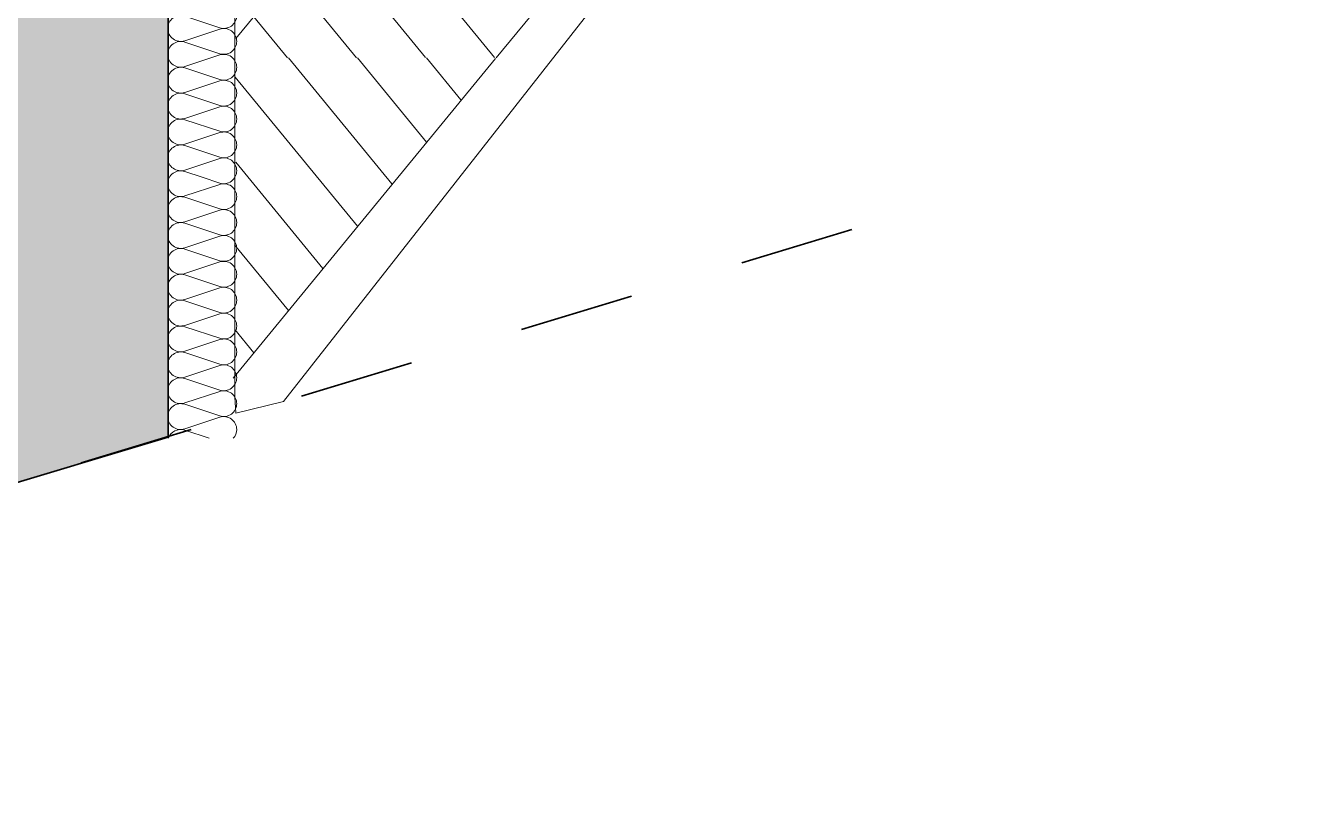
# Model space of a CAD drawing. Header units: metres. Extents: x 1838950 to 1842843, y 5171318 to 5174224.
# Drawn here: x 1841251.229 to 1841252.341, y 5171387.477 to 5171388.146 of the extents above; entities that cross this region are included whole.
import ezdxf

# ---------------------------------------------------------------- set-up
doc = ezdxf.new("R2010")
doc.units = ezdxf.units.M
doc.header["$LTSCALE"] = 0.0254
doc.linetypes.add('Style de ligne -6', pattern=[2.0832800000000002, 1.25, -0.41656, 0.1388600000000002, -0.27786])
doc.layers.add('00 CHAZAL Coupe A.5', color=7, linetype='Continuous', lineweight=18)

# ---------------------------------------------------------------- blocks, each defined once
blk = doc.blocks.new('Groupe-1874-1')
at = {"layer": '00 CHAZAL Coupe A.5', "color": 7, "linetype": 'Continuous', "lineweight": 13, "flags": 128}
for points in [[(1841251.363847239, 5171388.694486249, 0.414213562373095), (1841251.352597239, 5171388.683236249, 0.5116107977592798), (1841251.367394394, 5171388.672560098), (1841251.397800085, 5171388.682662399, -0.5116107583314491), (1841251.412597239, 5171388.671986249, -0.511610797759281), (1841251.397800085, 5171388.661310098), (1841251.367394394, 5171388.671412399, 0.5116107295043941), (1841251.352597239, 5171388.660736249, 0.5116107977592798), (1841251.367394394, 5171388.650060098), (1841251.397800085, 5171388.6601624, -0.5116107583314491), (1841251.412597239, 5171388.649486249, -0.511610797759281), (1841251.397800085, 5171388.638810097), (1841251.367394394, 5171388.648912399, 0.5116107295043941), (1841251.352597239, 5171388.638236249, 0.5116107977592798), (1841251.367394394, 5171388.627560098), (1841251.397800085, 5171388.6376624, -0.5116107583314491), (1841251.412597239, 5171388.626986249, -0.511610797759281), (1841251.397800085, 5171388.616310097), (1841251.367394394, 5171388.626412399, 0.5116107295043941), (1841251.352597239, 5171388.615736249, 0.5116107977592798), (1841251.367394394, 5171388.605060098), (1841251.397800085, 5171388.6151624, -0.5116107583314491), (1841251.412597239, 5171388.604486249, -0.511610797759281), (1841251.397800085, 5171388.593810097), (1841251.367394394, 5171388.603912399, 0.5116107295043941), (1841251.352597239, 5171388.593236249, 0.5116107977592798), (1841251.367394394, 5171388.582560098), (1841251.397800085, 5171388.5926624, -0.5116107583314491), (1841251.412597239, 5171388.581986249, -0.511610797759281), (1841251.397800085, 5171388.571310097), (1841251.367394394, 5171388.581412399, 0.5116107295043941), (1841251.352597239, 5171388.570736249, 0.5116107977592798), (1841251.367394394, 5171388.560060098), (1841251.397800085, 5171388.5701624, -0.5116107583314491), (1841251.412597239, 5171388.559486249, -0.511610797759281), (1841251.397800085, 5171388.548810097), (1841251.367394394, 5171388.558912399, 0.5116107295043941), (1841251.352597239, 5171388.548236249, 0.5116107977592798), (1841251.367394394, 5171388.537560098), (1841251.397800085, 5171388.5476624, -0.5116107583314491), (1841251.412597239, 5171388.536986249, -0.511610797759281), (1841251.397800085, 5171388.526310097), (1841251.367394394, 5171388.536412399, 0.5116107295043941), (1841251.352597239, 5171388.525736249, 0.5116107977592798), (1841251.367394394, 5171388.515060098), (1841251.397800085, 5171388.5251624, -0.5116107583314491), (1841251.412597239, 5171388.514486249, -0.511610797759281), (1841251.397800085, 5171388.503810097), (1841251.367394394, 5171388.513912399, 0.5116107295043941), (1841251.352597239, 5171388.503236249, 0.5116107977592798), (1841251.367394394, 5171388.492560098), (1841251.397800085, 5171388.502662399, -0.5116107583314491), (1841251.412597239, 5171388.491986249, -0.511610797759281), (1841251.397800085, 5171388.481310098), (1841251.367394394, 5171388.491412399, 0.5116107295043941), (1841251.352597239, 5171388.480736249, 0.5116107977592798), (1841251.367394394, 5171388.470060098), (1841251.397800085, 5171388.480162399, -0.5116107583314491), (1841251.412597239, 5171388.469486249)], [(1841251.412597239, 5171388.694486249, -0.511610797759281), (1841251.397800085, 5171388.683810098), (1841251.367394394, 5171388.693912399, 0.08036631842359228), (1841251.363847239, 5171388.694486249)], [(1841251.412597239, 5171388.469486249, -0.511610797759281), (1841251.397800085, 5171388.458810098), (1841251.367394394, 5171388.468912399, 0.5116107295043941), (1841251.352597239, 5171388.458236249, 0.5116107977592798), (1841251.367394394, 5171388.447560098), (1841251.397800085, 5171388.457662399, -0.5116107583314491), (1841251.412597239, 5171388.446986249, -0.511610797759281), (1841251.397800085, 5171388.436310098), (1841251.367394394, 5171388.446412399, 0.5116107295043941), (1841251.352597239, 5171388.435736249, 0.5116107977592798), (1841251.367394394, 5171388.425060098), (1841251.397800085, 5171388.435162399, -0.5116107583314491), (1841251.412597239, 5171388.424486249, -0.511610797759281), (1841251.397800085, 5171388.413810098), (1841251.367394394, 5171388.423912399, 0.5116107295043941), (1841251.352597239, 5171388.413236249, 0.5116107977592798), (1841251.367394394, 5171388.402560098), (1841251.397800085, 5171388.412662399, -0.5116107583314491), (1841251.412597239, 5171388.401986249, -0.511610797759281), (1841251.397800085, 5171388.391310098), (1841251.367394394, 5171388.401412399, 0.5116107295043941), (1841251.352597239, 5171388.390736249, 0.5116107977592798), (1841251.367394394, 5171388.380060098), (1841251.397800085, 5171388.390162399, -0.5116107583314491), (1841251.412597239, 5171388.379486249, -0.511610797759281), (1841251.397800085, 5171388.368810098), (1841251.367394394, 5171388.3789124, 0.5116107295043941), (1841251.352597239, 5171388.368236249, 0.5116107977592798), (1841251.367394394, 5171388.357560097), (1841251.397800085, 5171388.367662399, -0.5116107583314491), (1841251.412597239, 5171388.356986249, -0.511610797759281), (1841251.397800085, 5171388.346310098), (1841251.367394394, 5171388.3564124, 0.5116107295043941), (1841251.352597239, 5171388.345736249, 0.5116107977592798), (1841251.367394394, 5171388.335060097), (1841251.397800085, 5171388.345162399, -0.5116107583314491), (1841251.412597239, 5171388.334486249, -0.511610797759281), (1841251.397800085, 5171388.323810098), (1841251.367394394, 5171388.3339124, 0.5116107295043941), (1841251.352597239, 5171388.323236249, 0.5116107977592798), (1841251.367394394, 5171388.312560097), (1841251.397800085, 5171388.322662399, -0.5116107583314491), (1841251.412597239, 5171388.311986249, -0.511610797759281), (1841251.397800085, 5171388.301310098), (1841251.367394394, 5171388.3114124, 0.5116107295043941), (1841251.352597239, 5171388.300736249, 0.5116107977592798), (1841251.367394394, 5171388.290060097), (1841251.397800085, 5171388.300162399, -0.5116107583314491), (1841251.412597239, 5171388.289486249, -0.511610797759281), (1841251.397800085, 5171388.278810098), (1841251.367394394, 5171388.2889124, 0.5116107295043941), (1841251.352597239, 5171388.278236249, 0.5116107977592798), (1841251.367394394, 5171388.267560097), (1841251.397800085, 5171388.277662399, -0.5116107583314491), (1841251.412597239, 5171388.266986249, -0.511610797759281), (1841251.397800085, 5171388.256310098), (1841251.367394394, 5171388.2664124, 0.5116107295043941), (1841251.352597239, 5171388.255736249, 0.5116107977592798), (1841251.367394394, 5171388.245060097), (1841251.397800085, 5171388.255162399, -0.5116107583314491), (1841251.412597239, 5171388.244486249, -0.511610797759281), (1841251.397800085, 5171388.233810098), (1841251.382597239, 5171388.238861249)], [(1841251.382597239, 5171388.238861249), (1841251.367394394, 5171388.2439124, 0.5116107295043941), (1841251.352597239, 5171388.233236249, 0.5116107977592798), (1841251.367394394, 5171388.222560097), (1841251.397800085, 5171388.232662399, -0.5116107583314491), (1841251.412597239, 5171388.221986249, -0.511610797759281), (1841251.397800085, 5171388.211310098), (1841251.367394394, 5171388.221412399, 0.5116107295043941), (1841251.352597239, 5171388.210736249, 0.5116107977592798), (1841251.367394394, 5171388.200060098), (1841251.397800085, 5171388.210162399, -0.5116107583314491), (1841251.412597239, 5171388.199486249, -0.511610797759281), (1841251.397800085, 5171388.188810098), (1841251.367394394, 5171388.198912399, 0.5116107295043941), (1841251.352597239, 5171388.188236249, 0.5116107977592798), (1841251.367394394, 5171388.177560098), (1841251.397800085, 5171388.187662399, -0.5116107583314491), (1841251.412597239, 5171388.176986249, -0.511610797759281), (1841251.397800085, 5171388.166310098), (1841251.367394394, 5171388.176412399, 0.5116107295043941), (1841251.352597239, 5171388.165736249, 0.5116107977592798), (1841251.367394394, 5171388.155060098), (1841251.397800085, 5171388.165162399, -0.5116107583314491), (1841251.412597239, 5171388.154486249, -0.511610797759281), (1841251.397800085, 5171388.143810098), (1841251.367394394, 5171388.153912399, 0.5116107295043941), (1841251.352597239, 5171388.143236249, 0.5116107977592798), (1841251.367394394, 5171388.132560098), (1841251.397800085, 5171388.142662399, -0.5116107583314491), (1841251.412597239, 5171388.131986249, -0.511610797759281), (1841251.397800085, 5171388.121310098), (1841251.367394394, 5171388.131412399, 0.5116107295043941), (1841251.352597239, 5171388.120736249, 0.5116107977592798), (1841251.367394394, 5171388.110060098), (1841251.397800085, 5171388.120162399, -0.5116107583314491), (1841251.412597239, 5171388.109486249, -0.511610797759281), (1841251.397800085, 5171388.098810098), (1841251.367394394, 5171388.108912399, 0.5116107295043941), (1841251.352597239, 5171388.098236249, 0.5116107977592798), (1841251.367394394, 5171388.087560098), (1841251.397800085, 5171388.0976624, -0.5116107583314491), (1841251.412597239, 5171388.086986249, -0.511610797759281), (1841251.397800085, 5171388.076310097), (1841251.367394394, 5171388.086412399, 0.5116107295043941), (1841251.352597239, 5171388.075736249, 0.5116107977592798), (1841251.367394394, 5171388.065060098), (1841251.397800085, 5171388.0751624, -0.5116107583314491), (1841251.412597239, 5171388.064486249, -0.511610797759281), (1841251.397800085, 5171388.053810097), (1841251.367394394, 5171388.063912399, 0.5116107295043941), (1841251.352597239, 5171388.053236249, 0.5116107977592798), (1841251.367394394, 5171388.042560098), (1841251.397800085, 5171388.0526624, -0.5116107583314491), (1841251.412597239, 5171388.041986249, -0.511610797759281), (1841251.397800085, 5171388.031310097), (1841251.367394394, 5171388.041412399, 0.5116107295043941), (1841251.352597239, 5171388.030736249, 0.5116107977592798), (1841251.367394394, 5171388.020060098), (1841251.397800085, 5171388.0301624, -0.5116107583314491), (1841251.412597239, 5171388.019486249, -0.511610797759281), (1841251.397800085, 5171388.008810097), (1841251.382597239, 5171388.013861249)], [(1841251.382597239, 5171388.013861249), (1841251.367394394, 5171388.018912399, 0.5116107295043941), (1841251.352597239, 5171388.008236249, 0.5116107977592798), (1841251.367394394, 5171387.997560098), (1841251.397800085, 5171388.0076624, -0.5116107583314491), (1841251.412597239, 5171387.996986249, -0.511610797759281), (1841251.397800085, 5171387.986310097), (1841251.367394394, 5171387.996412399, 0.5116107295043941), (1841251.352597239, 5171387.985736249, 0.5116107977592798), (1841251.367394394, 5171387.975060098), (1841251.397800085, 5171387.9851624, -0.5116107583314491), (1841251.412597239, 5171387.974486249, -0.511610797759281), (1841251.397800085, 5171387.963810097), (1841251.367394394, 5171387.973912399, 0.5116107295043941), (1841251.352597239, 5171387.963236249, 0.5116107977592798), (1841251.367394394, 5171387.952560098), (1841251.397800085, 5171387.9626624, -0.5116107583314491), (1841251.412597239, 5171387.951986249, -0.511610797759281), (1841251.397800085, 5171387.941310097), (1841251.367394394, 5171387.951412399, 0.5116107295043941), (1841251.352597239, 5171387.940736249, 0.5116107977592798), (1841251.367394394, 5171387.930060098), (1841251.397800085, 5171387.940162399, -0.5116107583314491), (1841251.412597239, 5171387.929486249, -0.511610797759281), (1841251.397800085, 5171387.918810098), (1841251.367394394, 5171387.928912399, 0.5116107295043941), (1841251.352597239, 5171387.918236249, 0.5116107977592798), (1841251.367394394, 5171387.907560098), (1841251.397800085, 5171387.917662399, -0.5116107583314491), (1841251.412597239, 5171387.906986249, -0.511610797759281), (1841251.397800085, 5171387.896310098), (1841251.367394394, 5171387.906412399, 0.5116107295043941), (1841251.352597239, 5171387.895736249, 0.5116107977592798), (1841251.367394394, 5171387.885060098), (1841251.397800085, 5171387.895162399, -0.5116107583314491), (1841251.412597239, 5171387.884486249, -0.511610797759281), (1841251.397800085, 5171387.873810098), (1841251.367394394, 5171387.883912399, 0.5116107295043941), (1841251.352597239, 5171387.873236249, 0.5116107977592798), (1841251.367394394, 5171387.862560098), (1841251.397800085, 5171387.872662399, -0.5116107583314491), (1841251.412597239, 5171387.861986249, -0.511610797759281), (1841251.397800085, 5171387.851310098), (1841251.367394394, 5171387.861412399, 0.5116107295043941), (1841251.352597239, 5171387.850736249, 0.5116107977592798), (1841251.367394394, 5171387.840060098), (1841251.397800085, 5171387.850162399, -0.5116107583314491), (1841251.412597239, 5171387.839486249, -0.511610797759281), (1841251.397800085, 5171387.828810098), (1841251.367394394, 5171387.838912399, 0.5116107295043941), (1841251.352597239, 5171387.828236249, 0.5116107977592798), (1841251.367394394, 5171387.817560098), (1841251.397800085, 5171387.827662399, -0.5116107583314491), (1841251.412597239, 5171387.816986249, -0.511610797759281), (1841251.397800085, 5171387.806310098), (1841251.367394394, 5171387.8164124, 0.5116107295043941), (1841251.352597239, 5171387.805736249, 0.5116107977592798), (1841251.367394394, 5171387.795060097), (1841251.397800085, 5171387.805162399, -0.5116107583314491), (1841251.412597239, 5171387.794486248, -0.1892639353252531), (1841251.409592485, 5171387.786832594)], [(1841251.388703038, 5171387.786832595), (1841251.367394394, 5171387.7939124, 0.412863642478759), (1841251.353187558, 5171387.786832595)]]:
    blk.add_lwpolyline(points, format="xyb", dxfattribs=at)

msp = doc.modelspace()

# ---------------------------------------------------------------- hatches: boundary and pattern name
at = {"layer": '00 CHAZAL Coupe A.5', "linetype": 'Continuous', "lineweight": 0, "true_color": 0xaaaaaa}
h = msp.add_hatch(color=253, dxfattribs=at)
h.paths.add_polyline_path([(1841239.109896663, 5171403.243896709), (1841238.949896664, 5171403.243896708), (1841238.949896662, 5171402.521969138), (1841224.65489666, 5171402.521969132), (1841224.654896659, 5171402.872162836), (1841224.474896656, 5171402.872162841), (1841224.474896655, 5171402.326162837), (1841224.475301403, 5171402.326162834), (1841224.475301407, 5171402.272162841), (1841231.923579672, 5171402.272162838), (1841231.923579679, 5171399.732462833), (1841224.655250215, 5171399.732462838), (1841224.655250213, 5171399.732162839), (1841224.475301403, 5171399.732162839), (1841224.475301412, 5171399.482162841), (1841236.987928811, 5171399.482162837), (1841236.987928817, 5171399.112889856), (1841237.087976189, 5171399.112889857), (1841237.087976182, 5171399.482162838), (1841238.93028596, 5171399.482162832), (1841238.93028596, 5171396.942462839), (1841224.475301409, 5171396.942462837), (1841224.475301411, 5171396.692355099), (1841246.377896659, 5171396.692355103), (1841246.377896661, 5171394.10147543), (1841224.475301404, 5171394.101475427), (1841224.475301405, 5171394.101355106), (1841224.475036844, 5171394.101355103), (1841224.475036842, 5171393.851355097), (1841246.37789666, 5171393.851355102), (1841246.377896659, 5171391.261162833), (1841224.475301403, 5171391.261162841), (1841224.475301406, 5171390.511163147), (1841224.655250211, 5171390.565686908), (1841224.655250206, 5171391.031714343), (1841224.654996149, 5171391.031714346), (1841224.654996147, 5171391.061714348), (1841241.882573695, 5171391.061714348), (1841241.882573695, 5171387.477191932), (1841242.082573693, 5171387.53426539), (1841242.082573697, 5171388.170355096), (1841244.382896662, 5171388.170355097), (1841244.382896658, 5171387.592779486), (1841244.575838503, 5171387.647714344), (1841244.575838506, 5171388.221043946), (1841251.192440692, 5171388.221043946), (1841251.192440688, 5171387.739728985), (1841251.352896657, 5171387.787714348), (1841251.352896661, 5171393.704138685), (1841251.353186321, 5171393.704138688), (1841251.353186318, 5171393.736426199), (1841251.352440687, 5171393.7364262), (1841251.352440685, 5171395.123355104), (1841251.233036839, 5171395.134355097), (1841251.233036847, 5171395.163355105), (1841251.232036843, 5171395.163355106), (1841251.232036842, 5171395.165587686), (1841251.192440684, 5171395.165587681), (1841251.192440693, 5171394.101475435), (1841246.557768262, 5171394.101475426), (1841246.557768263, 5171396.722462832), (1841251.192440694, 5171396.722462841), (1841251.192440686, 5171396.489355098), (1841251.352440685, 5171396.489355099), (1841251.352440687, 5171396.530651601), (1841251.352896659, 5171396.530651597), (1841251.352896658, 5171396.55671435), (1841251.352440684, 5171396.556714344), (1841251.352440692, 5171396.722462832), (1841252.340786604, 5171396.722462839), (1841252.3407866, 5171396.928933835), (1841251.720516192, 5171396.938018993), (1841251.720536839, 5171396.937796375), (1841251.362440684, 5171396.942462835), (1841251.352440687, 5171396.942462837), (1841251.352440687, 5171397.070166074), (1841251.352896661, 5171397.07016608), (1841251.352896659, 5171397.246062134), (1841251.352440687, 5171397.246062138), (1841251.352440692, 5171397.268162839), (1841251.352492689, 5171397.268162834), (1841251.35249269, 5171397.412162843), (1841251.35228317, 5171397.412162838), (1841251.352283174, 5171397.439162839), (1841251.192440686, 5171397.439162839), (1841251.192440687, 5171396.942462836), (1841245.109077177, 5171396.942462842), (1841245.085864868, 5171396.970704683), (1841245.00263581, 5171397.172667933), (1841244.919994568, 5171397.173386062), (1841244.919994564, 5171397.173392333), (1841244.919273441, 5171397.173392333), (1841244.919273437, 5171396.944310385), (1841244.919638059, 5171396.942462835), (1841239.110460074, 5171396.942462837), (1841239.11046007, 5171399.29216284), (1841239.10989666, 5171399.292162834), (1841239.109896654, 5171399.51216284), (1841244.86303684, 5171399.51216284), (1841244.863036841, 5171399.512462839), (1841244.957424605, 5171399.51246284), (1841244.957424609, 5171399.439216402), (1841245.117306272, 5171399.439216402), (1841245.117306273, 5171399.445162839), (1841245.117601469, 5171399.445162842), (1841245.117601464, 5171399.512462843), (1841246.106017133, 5171399.512462839), (1841246.106017133, 5171399.724727717), (1841245.455516759, 5171399.735635524), (1841245.45496105, 5171399.734283544), (1841245.117601464, 5171399.739940494), (1841245.11760146, 5171400.23246284), (1841244.817601467, 5171400.232462842), (1841244.817601464, 5171399.73246284), (1841239.109896661, 5171399.732462842)])
h.paths.add_polyline_path([(1841244.382896663, 5171391.041162834), (1841244.382896655, 5171388.420850242), (1841242.082573691, 5171388.420850242), (1841242.0825737, 5171391.041162842)])
h.paths.add_polyline_path([(1841246.377896656, 5171391.04116284), (1841246.377896661, 5171388.42104395), (1841244.575838506, 5171388.421043945), (1841244.5758385, 5171391.041162835)])
h.paths.add_polyline_path([(1841251.192440687, 5171391.041162836), (1841251.192440687, 5171390.901285128), (1841251.192614533, 5171390.90128513), (1841251.192614524, 5171390.863826097), (1841251.192642106, 5171390.863826093), (1841251.192642109, 5171388.421043948), (1841246.557768262, 5171388.421043947), (1841246.557768257, 5171391.041162837)])
h.paths.add_polyline_path([(1841251.192440689, 5171393.881475432), (1841251.192440691, 5171391.261162839), (1841246.557896664, 5171391.261162838), (1841246.557896662, 5171393.881475431)])
h.paths.add_polyline_path([(1841244.919994568, 5171397.173386062), (1841244.919994559, 5171397.172514952), (1841244.919273441, 5171397.173392333)])
h.paths.add_polyline_path([(1841238.93028596, 5171402.301961875), (1841238.930285954, 5171399.732462839), (1841238.597896662, 5171399.732462839), (1841232.103579674, 5171399.732462839), (1841232.103579677, 5171402.301460601), (1841238.852188752, 5171402.30196188)])
at = {"layer": '00 CHAZAL Coupe A.5', "linetype": 'Continuous', "lineweight": 18, "true_color": 0x848484}
h = msp.add_hatch(dxfattribs=at)
h.set_pattern_fill('TERRE', color=252, style=0, pattern_type=2)
h.set_pattern_definition([(50.65305361774082, (8059.757221332406, -2728.567704676524), (-1.509903313490213e-14, -0.5122827593257352), [0.4731751334219834, -0.1892700533688393]), (50.65305361774082, (8059.757940061264, -2728.713443928244), (-1.509903313490213e-14, -0.5122827593257352), [0.6613115713791904, -0.001133615411632309]), (50.65305361774082, (8059.757221332406, -2728.641013378045), (-1.509903313490213e-14, -0.5122827593257352), [0.5678101601064032, -0.09463502668441956]), (50.65305361774082, (8059.757221332406, -2728.494395975003), (-1.509903313490213e-14, -0.5122827593257352), [0.3785401067375638, -0.2839050800532589]), (-50.65305361774424, (8059.937221332407, -2728.201161168918), (-1.521005543736464e-14, -0.5122827593257351), [0.04731751334215243, -0.6151276734486701]), (-50.65305361774424, (8059.877221332406, -2728.201161168918), (-1.521005543736464e-14, -0.5122827593257351), [0.09463502668433356, -0.5678101601064891]), (-50.65305361774424, (8059.817402645686, -2728.201161168918), (-1.521005543736464e-14, -0.5122827593257351), [0.1416665635761309, -0.5207786232146918]), (-50.65305361774424, (8059.757221332406, -2728.201161168918), (-1.521005543736464e-14, -0.5122827593257351), [0.189270053368868, -0.4731751334219547]), (50.65305361774082, (8060.057940061264, -2728.713443928244), (-1.509903313490213e-14, -0.5122827593257352), [0.1881364379569775, -0.4743087488338453]), (50.65305361774082, (8060.117940061264, -2728.713443928244), (-1.509903313490213e-14, -0.5122827593257352), [0.0935014112725578, -0.5689437755182649]), (50.65305361774082, (8059.997940061263, -2728.713443928244), (-1.509903313490213e-14, -0.5122827593257352), [0.2827714646414258, -0.3796737221493969]), (-50.65305361774424, (8060.147221332405, -2728.237815519679), (-1.521005543736464e-14, -0.5122827593257351), [0.04731751334223851, -0.6151276734485842]), (-50.65305361774424, (8060.117221332406, -2728.27446987044), (-1.509903313490213e-14, -0.5122827593257352), [0.09463502668444836, -0.5678101601063745]), (-50.65305361774424, (8060.087221332406, -2728.3111242212), (-1.521005543736464e-14, -0.5122827593257351), [0.1419525400266581, -0.5204926467641646]), (-50.65305361774424, (8060.057221332406, -2728.347778571961), (-1.521005543736464e-14, -0.5122827593257351), [0.1892700533688393, -0.4731751334219833]), (-50.65305361774424, (8060.027221332407, -2728.384432922721), (-1.521005543736464e-14, -0.5122827593257351), [0.1892700533688393, -0.4731751334219833]), (-50.65305361774424, (8059.997221332408, -2728.421087273482), (-1.521005543736464e-14, -0.5122827593257351), [0.1892700533688393, -0.4731751334219833]), (-50.65305361774424, (8059.967221332406, -2728.457741624243), (-1.521005543736464e-14, -0.5122827593257351), [0.1892700533688393, -0.4731751334219833]), (-50.65305361774424, (8059.757221332406, -2728.27446987044), (-1.521005543736464e-14, -0.5122827593257351), [0.1419525400265721, -0.5204926467642507]), (-50.65305361774424, (8059.937221332407, -2728.494395975003), (-1.521005543736464e-14, -0.5122827593257351), [0.1892700533688393, -0.4731751334219833]), (-50.65305361774424, (8059.757221332406, -2728.347778571961), (-1.521005543736464e-14, -0.5122827593257351), [0.09463502668436224, -0.5678101601064605]), (-50.65305361774424, (8059.907221332406, -2728.531050325763), (-1.521005543736464e-14, -0.5122827593257351), [0.189270053368868, -0.4731751334219547]), (-50.65305361774424, (8059.757221332406, -2728.421026853873), (-1.521005543736464e-14, -0.5122827593257351), [0.04735163323086336, -0.6150935535599593]), (-50.65305361774424, (8059.877233693841, -2728.567689573179), (-1.521005543736464e-14, -0.5122827593257351), [0.1881171744056359, -0.4743280123851868]), (-50.65305361774424, (8059.757221332406, -2728.494274046663), (-1.521005543736464e-14, -0.5122827593257351), [7.868063800792081e-05, -0.6623665061528148]), (-50.65305361774424, (8059.847249837937, -2728.604324198891), (-1.521005543736464e-14, -0.5122827593257351), [0.1407969775376725, -0.5216482092531503]), (-50.65305361774424, (8059.817229476649, -2728.641003427315), (-1.509903313490213e-14, -0.5122827593257352), [0.09350156426443379, -0.5689436225263891]), (-50.65305361774424, (8059.787226584606, -2728.677661311606), (-1.521005543736464e-14, -0.5122827593257351), [0.04618813863281792, -0.6162570481580049])])
h.paths.add_polyline_path([(1841251.410896663, 5171388.455577807), (1841251.410896663, 5171387.822933601), (1841251.411746951, 5171387.808709925), (1841251.453240454, 5171387.818750259), (1841251.952951899, 5171388.455577807), (1841251.415896663, 5171388.455577807)])

# ---------------------------------------------------------------- linework, layer by layer
at = {"layer": '00 CHAZAL Coupe A.5', "color": 7, "linetype": 'Style de ligne -6', "lineweight": 35}
msp.add_line((1841251.947341592, 5171387.968460907), (1841250.663344388, 5171387.57941494), dxfattribs=at)
at = {"layer": '00 CHAZAL Coupe A.5', "color": 7, "linetype": 'Continuous', "lineweight": 35, "flags": 128}
msp.add_lwpolyline([(1841251.352896663, 5171393.704138679), (1841251.352896663, 5171387.78771434), (1841251.192440693, 5171387.739728983), (1841251.192440693, 5171388.221043943), (1841244.575838508, 5171388.221043943)], dxfattribs=at)
at = {"layer": '00 CHAZAL Coupe A.5', "color": 7, "linetype": 'Continuous', "lineweight": 5, "flags": 128}
msp.add_lwpolyline([(1841251.410896663, 5171388.455577807), (1841251.410896663, 5171387.822933601), (1841251.411746951, 5171387.808709925), (1841251.453240454, 5171387.818750259), (1841251.952951899, 5171388.455577807), (1841251.415896663, 5171388.455577807)], dxfattribs=at)

# ---------------------------------------------------------------- block references
at = {"layer": '00 CHAZAL Coupe A.5', "color": 7}
msp.add_blockref('Groupe-1874-1', (0, 0), dxfattribs=at)

doc.saveas('drawing.dxf')
